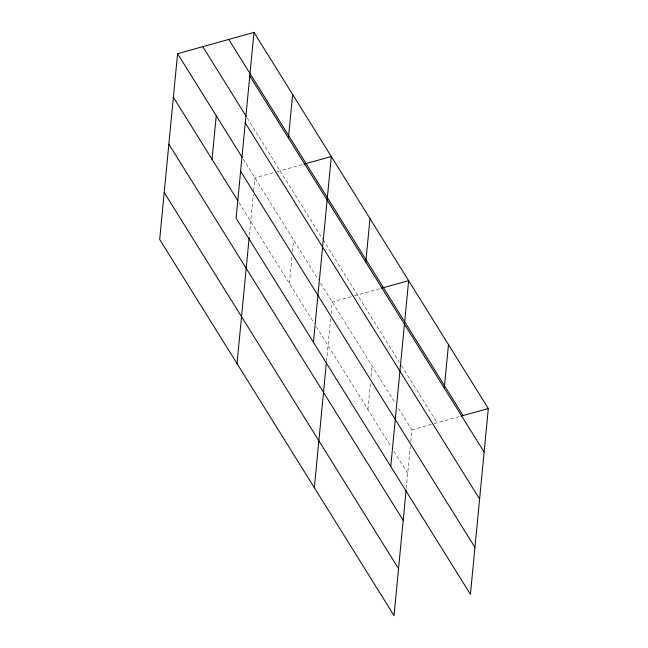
<?xml version="1.0" encoding="UTF-8"?>
<svg xmlns="http://www.w3.org/2000/svg" width="648" height="648" viewBox="0 0 648 648"><rect width="100%" height="100%" fill="white"/><g stroke="black" fill="none" stroke-linecap="round" stroke-linejoin="round"><path stroke-width="0.49" stroke-dasharray="3.24 2.43" d="M249.367 235.354L253.287 194.643M253.668 190.682L254.907 177.819L276.242 171.874M289.373 283.435L292.046 255.717M292.426 251.756L293.568 239.881M326.503 361.471L330.618 318.776M331.088 313.818L332.238 301.944L353.573 295.998M367.878 409.439L370.454 382.717M371.021 376.78L372.074 365.885M406.272 488.365L410.289 446.658M410.767 441.709L411.909 429.835L397.564 406.814M277.206 171.599L303.207 164.357M354.537 295.731L380.538 288.481M411.909 429.835L433.245 423.889M434.217 423.614L460.218 416.372M247.277 118.082L322.493 238.804M323.02 239.655L399.411 362.273M401.533 365.683L437.125 422.804M243.251 159.116L318.46 279.839M320.582 283.241L395.442 403.404M239.055 202.67L314.272 323.393M316.386 326.795L391.246 446.958M393.903 451.219L407.714 473.388"/><path stroke-width="0.97" d="M253.976 32.4L236.091 218.165L470.424 594.313L488.317 408.54L253.976 32.4L177.576 53.687L159.683 239.46L394.024 615.6L406.077 490.358M212.042 159.311L216.238 115.757M237.014 363.585L249.172 237.346M288.449 138.016L292.645 94.462M313.421 342.298L331.306 156.524L304.171 164.09M314.345 487.709L326.406 362.475M365.78 262.148L369.976 218.587M390.752 466.422L408.637 280.657L381.502 288.214M444.285 388.152L448.481 344.598M461.174 416.105L488.317 408.54M228.768 39.423L463.101 415.57M249.788 75.954L484.121 452.093M202.784 46.664L246.216 116.381M245.268 122.885L479.601 499.025M177.576 53.687L242.19 157.415M240.611 171.234L474.944 547.382M173.381 97.24L237.994 200.969M168.861 144.172L403.194 520.32M164.203 192.529L398.544 568.669"/></g></svg>
